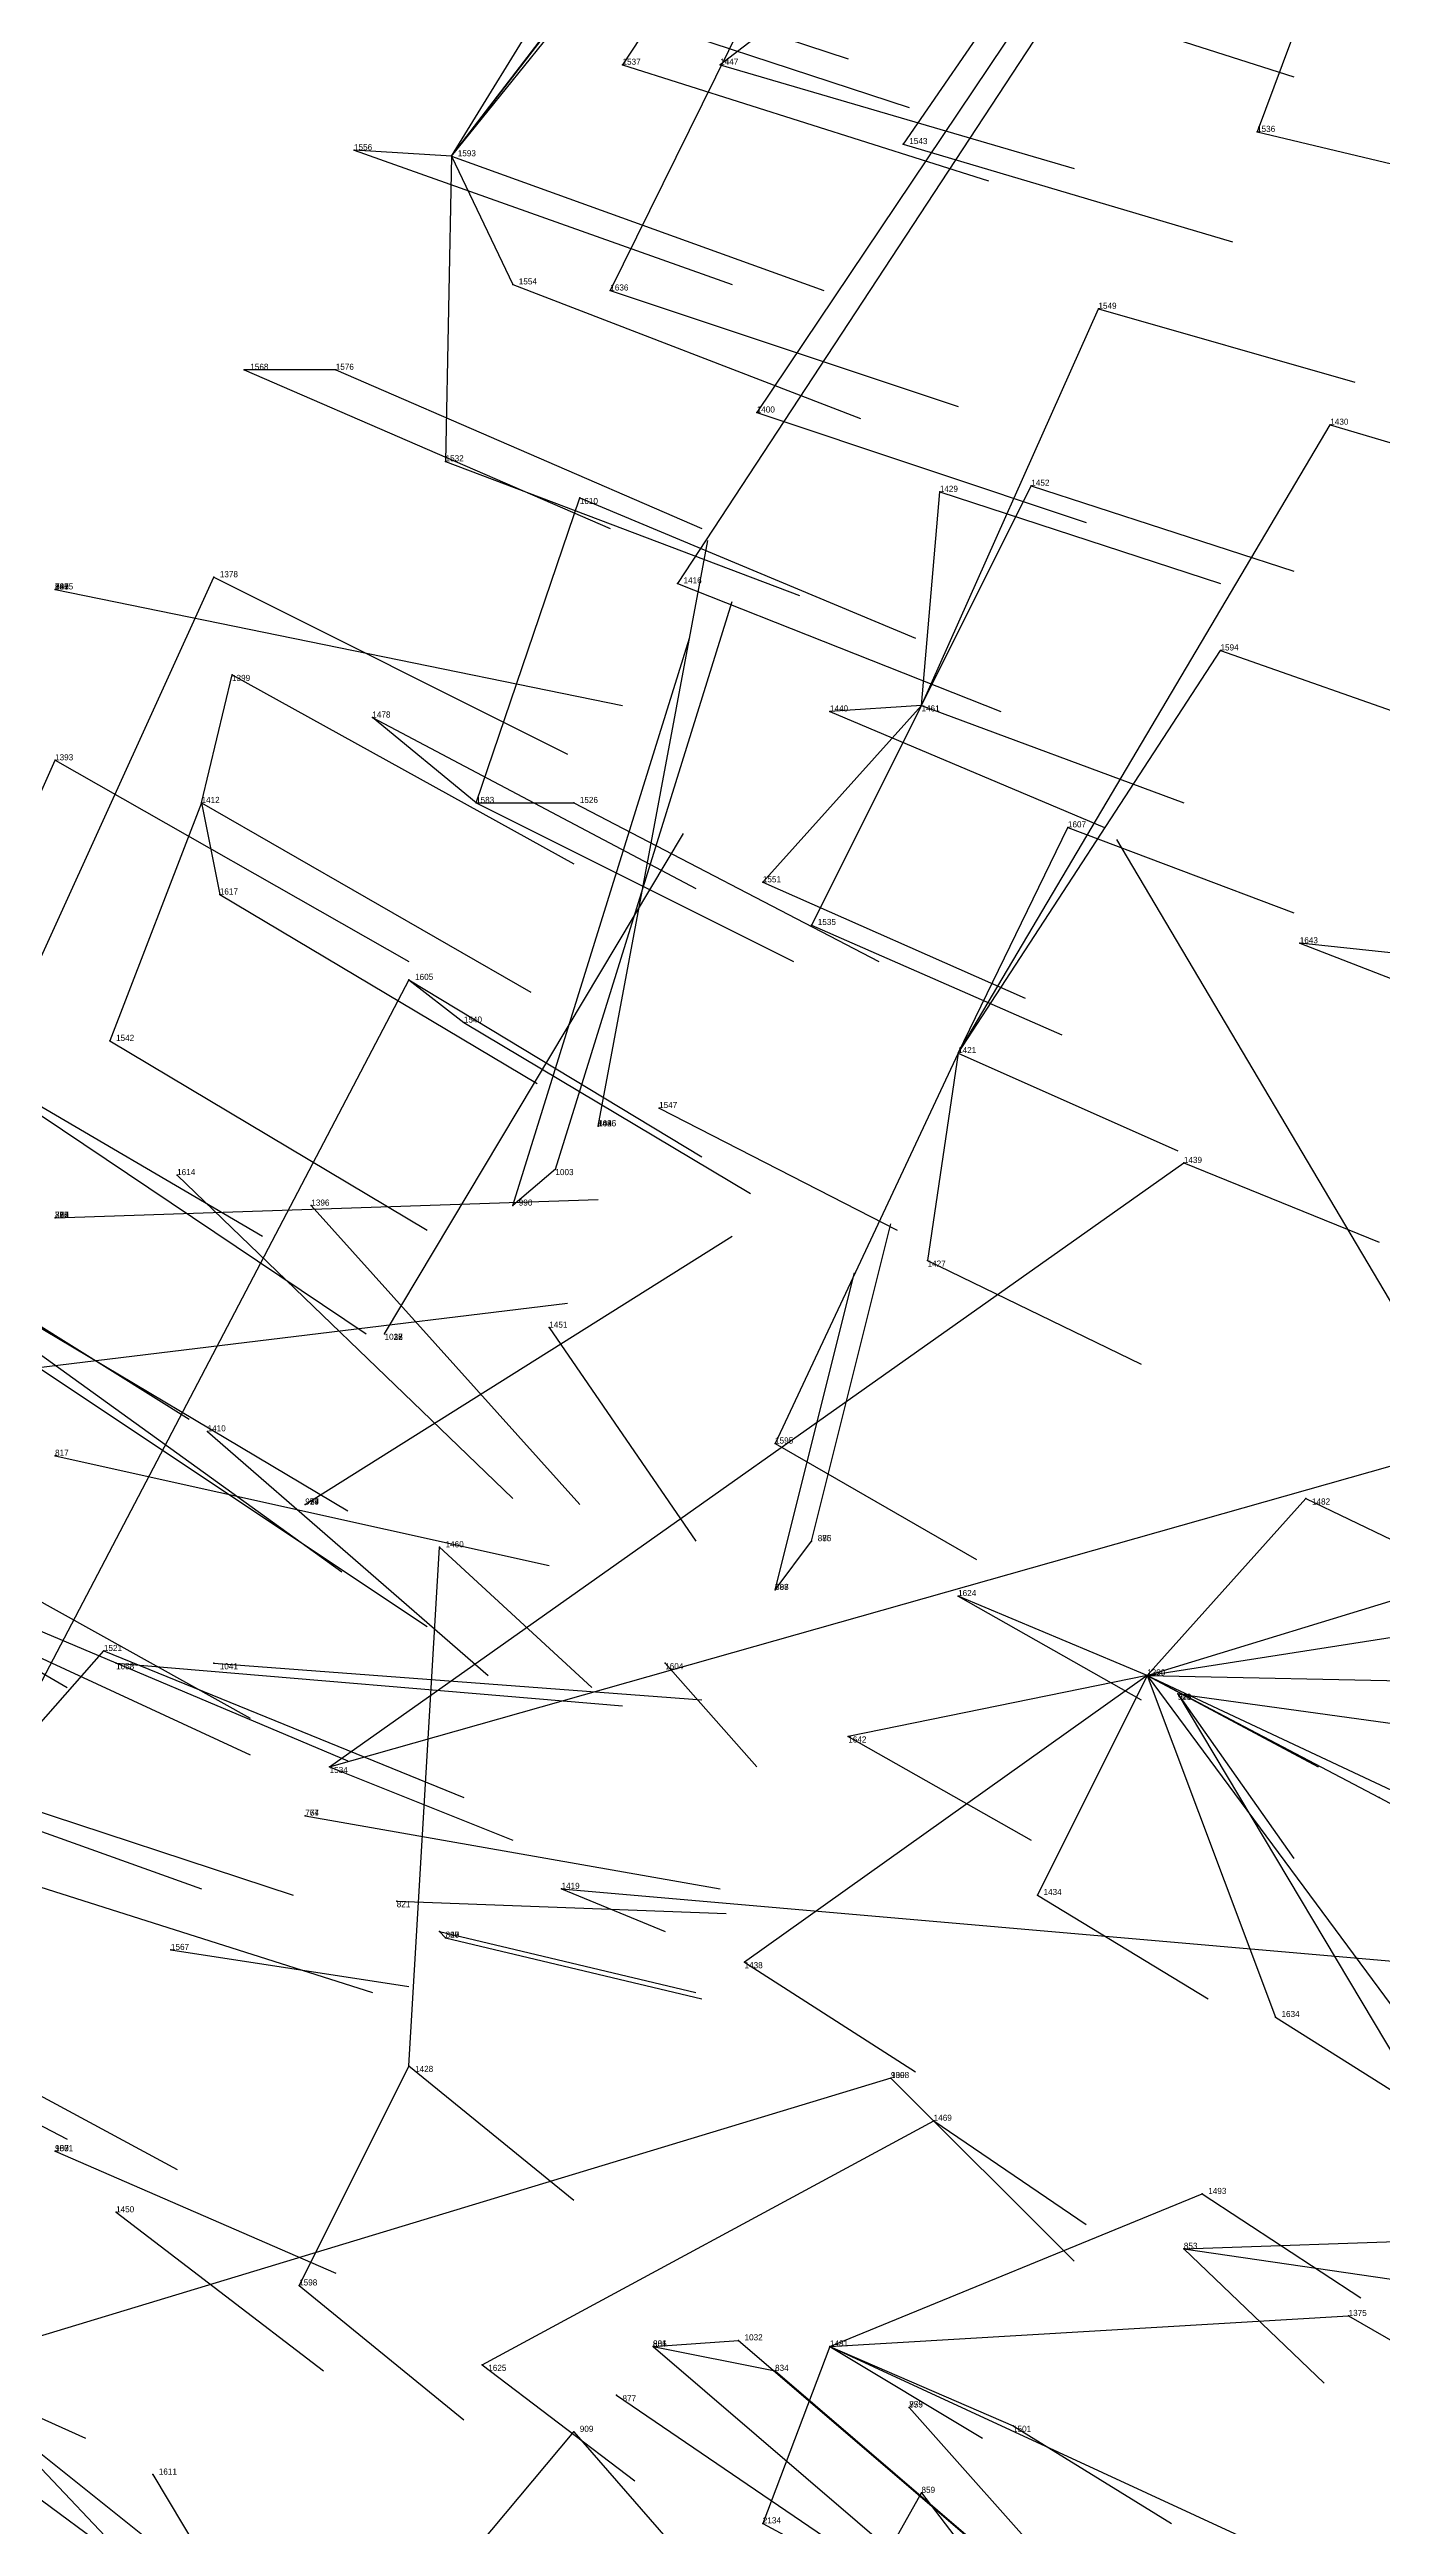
# Model space of a CAD drawing. Extents: x -747426.44 to -747424.45, y -964659.9 to -964657.28.
# Drawn here: x -747425.6779 to -747425.4594, y -964658.1425 to -964657.7365 of the extents above; entities that cross this region are included whole.
import ezdxf

# ---------------------------------------------------------------- set-up
doc = ezdxf.new("R2010")
doc.units = 0
for name, color, linetype in [('Facilities', 3, 'CONTINUOUS'), ('Facilities_lines', 3, 'CONTINUOUS'), ('Normals', 1, 'CONTINUOUS'), ('Source_points', 5, 'CONTINUOUS'), ('Text', 3, 'CONTINUOUS')]:
    doc.layers.add(name, color=color, linetype=linetype)

msp = doc.modelspace()

# ---------------------------------------------------------------- linework, layer by layer
at = {"layer": 'Facilities', "color": 3}
for p in [(-747425.612, -964657.754, 137.513), (-747425.631, -964657.789, 137.523), (-747425.677, -964657.825, 137.295), (-747425.535, -964657.844, 137.438), (-747425.653, -964657.86, 137.527), (-747425.608, -964657.86, 137.491), (-747425.619, -964657.889, 137.483), (-747425.529, -964657.901, 137.423), (-747425.578, -964657.91, 137.439), (-747425.588, -964657.913, 137.074), (-747425.595, -964657.92, 137.084), (-747425.657, -964657.921, 137.472), (-747425.677, -964657.928, 137.234), (-747425.635, -964657.926, 137.464), (-747425.623, -964657.947, 137.113), (-747425.596, -964657.946, 137.44), (-747425.652, -964657.963, 137.456), (-747425.677, -964657.967, 137.267), (-747425.636, -964657.975, 137.212), (-747425.559, -964657.989, 137.141), (-747425.667, -964658.001, 137.27), (-747425.651, -964658.001, 137.252), (-747425.577, -964658.001, 137.436), (-747425.498, -964658.003, 137.414), (-747425.493, -964658.006, 137.198), (-747425.632, -964658.018, 137.442), (-747425.636, -964658.026, 137.265), (-747425.594, -964658.038, 137.427), (-747425.621, -964658.04, 137.257), (-747425.613, -964658.046, 137.259), (-747425.658, -964658.048, 137.451), (-747425.619, -964658.067, 137.427), (-747425.54, -964658.069, 137.159), (-747425.677, -964658.081, 137.226), (-747425.667, -964658.091, 137.444), (-747425.492, -964658.097, 137.195), (-747425.579, -964658.113, 137.168), (-747425.55, -964658.113, 137.397), (-747425.607, -964658.116, 137.412), (-747425.585, -964658.121, 137.168), (-747425.537, -964658.123, 137.183), (-747425.661, -964658.134, 137.418)]:
    msp.add_point(p, dxfattribs=at)
at = {"layer": 'Facilities_lines', "color": 3}
for p, q in [((-747425.315, -964657.428, 137.378), (-747425.575, -964657.824, 137.472)), ((-747425.315, -964657.428, 137.378), (-747425.562, -964657.796, 137.461)), ((-747425.315, -964657.428, 137.378), (-747425.538, -964657.752, 137.46)), ((-747425.612, -964657.754, 137.513), (-747425.373, -964657.444, 137.413)), ((-747425.612, -964657.754, 137.513), (-747425.391, -964657.48, 137.415)), ((-747425.33, -964657.556, 137.357), (-747425.568, -964657.739, 137.476)), ((-747425.612, -964657.754, 137.513), (-747425.469, -964657.567, 137.443)), ((-747425.519, -964657.64, 137.454), (-747425.586, -964657.776, 137.477)), ((-747425.519, -964657.64, 137.454), (-747425.584, -964657.739, 137.494)), ((-747425.612, -964657.754, 137.513), (-747425.555, -964657.661, 137.482)), ((-747425.451, -964657.672, 137.423), (-747425.48, -964657.75, 137.436)), ((-747425.612, -964657.754, 137.513), (-747425.628, -964657.753, 137.54)), ((-747425.612, -964657.754, 137.513), (-747425.613, -964657.804, 137.497)), ((-747425.612, -964657.754, 137.513), (-747425.602, -964657.775, 137.495)), ((-747425.535, -964657.844, 137.438), (-747425.506, -964657.779, 137.436)), ((-747425.631, -964657.789, 137.523), (-747425.646, -964657.789, 137.542)), ((-747425.529, -964657.901, 137.423), (-747425.468, -964657.798, 137.421)), ((-747425.608, -964657.86, 137.491), (-747425.591, -964657.81, 137.489)), ((-747425.535, -964657.844, 137.438), (-747425.517, -964657.808, 137.437)), ((-747425.535, -964657.844, 137.438), (-747425.532, -964657.809, 137.445)), ((-747425.752, -964658.045, 137.492), (-747425.651, -964657.823, 137.553)), ((-747425.677, -964657.825, 137.295), (-747425.677, -964657.825, 137.295)), ((-747425.677, -964657.825, 137.295), (-747425.677, -964657.825, 137.295)), ((-747425.677, -964657.825, 137.295), (-747425.677, -964657.825, 137.295)), ((-747425.677, -964657.825, 137.295), (-747425.677, -964657.825, 137.295)), ((-747425.677, -964657.825, 137.295), (-747425.677, -964657.825, 137.295)), ((-747425.529, -964657.901, 137.423), (-747425.486, -964657.835, 137.422)), ((-747425.653, -964657.86, 137.527), (-747425.648, -964657.839, 137.525)), ((-747425.608, -964657.86, 137.491), (-747425.625, -964657.846, 137.508)), ((-747425.535, -964657.844, 137.438), (-747425.561, -964657.873, 137.447)), ((-747425.535, -964657.844, 137.438), (-747425.553, -964657.88, 137.439)), ((-747425.535, -964657.844, 137.438), (-747425.55, -964657.845, 137.446)), ((-747425.743, -964658.001, 137.509), (-747425.677, -964657.853, 137.553)), ((-747425.653, -964657.86, 137.527), (-747425.668, -964657.899, 137.498)), ((-747425.653, -964657.86, 137.527), (-747425.65, -964657.875, 137.508)), ((-747425.608, -964657.86, 137.491), (-747425.592, -964657.86, 137.473)), ((-747425.529, -964657.901, 137.423), (-747425.511, -964657.864, 137.422)), ((-747425.387, -964657.892, 137.386), (-747425.473, -964657.883, 137.407)), ((-747425.619, -964657.889, 137.483), (-747425.707, -964658.057, 137.467)), ((-747425.619, -964657.889, 137.483), (-747425.61, -964657.896, 137.474)), ((-747425.529, -964657.901, 137.423), (-747425.559, -964657.965, 137.435)), ((-747425.529, -964657.901, 137.423), (-747425.534, -964657.935, 137.435)), ((-747425.588, -964657.913, 137.074), (-747425.588, -964657.913, 137.074)), ((-747425.588, -964657.913, 137.074), (-747425.588, -964657.913, 137.074)), ((-747425.588, -964657.913, 137.074), (-747425.588, -964657.913, 137.074)), ((-747425.632, -964658.018, 137.442), (-747425.492, -964657.919, 137.418)), ((-747425.595, -964657.92, 137.084), (-747425.602, -964657.926, 137.093)), ((-747425.677, -964657.928, 137.234), (-747425.677, -964657.928, 137.234)), ((-747425.677, -964657.928, 137.234), (-747425.677, -964657.928, 137.234)), ((-747425.677, -964657.928, 137.234), (-747425.677, -964657.928, 137.234)), ((-747425.677, -964657.928, 137.234), (-747425.677, -964657.928, 137.234)), ((-747425.623, -964657.947, 137.113), (-747425.623, -964657.947, 137.113)), ((-747425.623, -964657.947, 137.113), (-747425.623, -964657.947, 137.113)), ((-747425.623, -964657.947, 137.113), (-747425.623, -964657.947, 137.113)), ((-747425.632, -964658.018, 137.442), (-747425.417, -964657.957, 137.388)), ((-747425.498, -964658.003, 137.414), (-747425.387, -964657.969, 137.382)), ((-747425.636, -964657.975, 137.212), (-747425.636, -964657.975, 137.212)), ((-747425.636, -964657.975, 137.212), (-747425.636, -964657.975, 137.212)), ((-747425.498, -964658.003, 137.414), (-747425.472, -964657.974, 137.404)), ((-747425.559, -964657.989, 137.141), (-747425.553, -964657.981, 137.141)), ((-747425.559, -964657.989, 137.141), (-747425.553, -964657.981, 137.141)), ((-747425.619, -964658.067, 137.427), (-747425.614, -964657.982, 137.441)), ((-747425.559, -964657.989, 137.141), (-747425.559, -964657.989, 137.141)), ((-747425.559, -964657.989, 137.141), (-747425.559, -964657.989, 137.141)), ((-747425.498, -964658.003, 137.414), (-747425.529, -964657.99, 137.43)), ((-747425.498, -964658.003, 137.414), (-747425.434, -964657.993, 137.389)), ((-747425.773, -964658.117, 137.485), (-747425.669, -964657.999, 137.457)), ((-747425.498, -964658.003, 137.414), (-747425.564, -964658.05, 137.421)), ((-747425.498, -964658.003, 137.414), (-747425.547, -964658.013, 137.42)), ((-747425.498, -964658.003, 137.414), (-747425.516, -964658.039, 137.415)), ((-747425.498, -964658.003, 137.414), (-747425.405, -964658.005, 137.383)), ((-747425.498, -964658.003, 137.414), (-747425.46, -964658.023, 137.389)), ((-747425.498, -964658.003, 137.414), (-747425.43, -964658.035, 137.383)), ((-747425.498, -964658.003, 137.414), (-747425.447, -964658.072, 137.374)), ((-747425.498, -964658.003, 137.414), (-747425.477, -964658.059, 137.39)), ((-747425.493, -964658.006, 137.198), (-747425.493, -964658.006, 137.198)), ((-747425.493, -964658.006, 137.198), (-747425.493, -964658.006, 137.198)), ((-747425.493, -964658.006, 137.198), (-747425.493, -964658.006, 137.198)), ((-747425.493, -964658.006, 137.198), (-747425.431, -964658.11, 137.152)), ((-747425.493, -964658.006, 137.198), (-747425.457, -964658.011, 137.192)), ((-747425.636, -964658.026, 137.265), (-747425.636, -964658.026, 137.265)), ((-747425.594, -964658.038, 137.427), (-747425.306, -964658.063, 137.348)), ((-747425.613, -964658.046, 137.259), (-747425.614, -964658.045, 137.268)), ((-747425.613, -964658.046, 137.259), (-747425.613, -964658.046, 137.259)), ((-747425.54, -964658.069, 137.159), (-747425.718, -964658.123, 137.264)), ((-747425.619, -964658.067, 137.427), (-747425.637, -964658.103, 137.428)), ((-747425.54, -964658.069, 137.159), (-747425.54, -964658.069, 137.159)), ((-747425.607, -964658.116, 137.412), (-747425.533, -964658.076, 137.406)), ((-747425.677, -964658.081, 137.226), (-747425.677, -964658.081, 137.226)), ((-747425.677, -964658.081, 137.226), (-747425.677, -964658.081, 137.226)), ((-747425.55, -964658.113, 137.397), (-747425.489, -964658.088, 137.391)), ((-747425.492, -964658.097, 137.195), (-747425.404, -964658.094, 137.144)), ((-747425.492, -964658.097, 137.195), (-747425.382, -964658.113, 137.147)), ((-747425.55, -964658.113, 137.397), (-747425.465, -964658.108, 137.375)), ((-747425.579, -964658.113, 137.168), (-747425.565, -964658.112, 137.17)), ((-747425.579, -964658.113, 137.168), (-747425.579, -964658.113, 137.168)), ((-747425.579, -964658.113, 137.168), (-747425.559, -964658.117, 137.18)), ((-747425.55, -964658.113, 137.397), (-747425.561, -964658.142, 137.398)), ((-747425.55, -964658.113, 137.397), (-747425.52, -964658.126, 137.382)), ((-747425.55, -964658.113, 137.397), (-747425.483, -964658.144, 137.376)), ((-747425.537, -964658.123, 137.183), (-747425.537, -964658.123, 137.183)), ((-747425.705, -964658.262, 137.168), (-747425.592, -964658.127, 137.178)), ((-747425.579, -964658.215, 137.117), (-747425.535, -964658.137, 137.174))]:
    msp.add_line(p, q, dxfattribs=at)
at = {"layer": 'Normals', "color": 1}
for p, q in [((-747425.611, -964657.717, 137.539), (-747425.547, -964657.738, 137.613)), ((-747425.601, -964657.725, 137.512), (-747425.537, -964657.746, 137.586)), ((-747425.527, -964657.724, 137.459), (-747425.474, -964657.741, 137.542)), ((-747425.584, -964657.739, 137.494), (-747425.524, -964657.758, 137.571)), ((-747425.568, -964657.739, 137.476), (-747425.51, -964657.756, 137.556)), ((-747425.628, -964657.753, 137.54), (-747425.566, -964657.775, 137.616)), ((-747425.538, -964657.752, 137.46), (-747425.484, -964657.768, 137.542)), ((-747425.48, -964657.75, 137.436), (-747425.438, -964657.76, 137.526)), ((-747425.612, -964657.754, 137.513), (-747425.551, -964657.776, 137.589)), ((-747425.602, -964657.775, 137.495), (-747425.545, -964657.797, 137.574)), ((-747425.586, -964657.776, 137.477), (-747425.529, -964657.795, 137.557)), ((-747425.506, -964657.779, 137.436), (-747425.464, -964657.791, 137.526)), ((-747425.646, -964657.789, 137.542), (-747425.586, -964657.815, 137.618)), ((-747425.631, -964657.789, 137.523), (-747425.571, -964657.815, 137.599)), ((-747425.562, -964657.796, 137.461), (-747425.508, -964657.814, 137.543)), ((-747425.468, -964657.798, 137.421), (-747425.431, -964657.809, 137.513)), ((-747425.613, -964657.804, 137.497), (-747425.555, -964657.826, 137.576)), ((-747425.591, -964657.81, 137.489), (-747425.536, -964657.833, 137.569)), ((-747425.532, -964657.809, 137.445), (-747425.486, -964657.824, 137.532)), ((-747425.517, -964657.808, 137.437), (-747425.474, -964657.822, 137.526)), ((-747425.588, -964657.913, 137.074), (-747425.57, -964657.817, 137.097)), ((-747425.588, -964657.913, 137.074), (-747425.57, -964657.817, 137.097)), ((-747425.588, -964657.913, 137.074), (-747425.57, -964657.817, 137.097)), ((-747425.588, -964657.913, 137.074), (-747425.57, -964657.817, 137.097)), ((-747425.677, -964657.825, 137.295), (-747425.584, -964657.844, 137.262)), ((-747425.677, -964657.825, 137.295), (-747425.584, -964657.844, 137.262)), ((-747425.677, -964657.825, 137.295), (-747425.584, -964657.844, 137.262)), ((-747425.677, -964657.825, 137.295), (-747425.584, -964657.844, 137.262)), ((-747425.677, -964657.825, 137.295), (-747425.584, -964657.844, 137.262)), ((-747425.677, -964657.825, 137.295), (-747425.584, -964657.844, 137.262)), ((-747425.651, -964657.823, 137.553), (-747425.593, -964657.852, 137.629)), ((-747425.575, -964657.824, 137.472), (-747425.522, -964657.845, 137.554)), ((-747425.595, -964657.92, 137.084), (-747425.566, -964657.827, 137.109)), ((-747425.602, -964657.926, 137.093), (-747425.573, -964657.833, 137.118)), ((-747425.486, -964657.835, 137.422), (-747425.449, -964657.848, 137.514)), ((-747425.648, -964657.839, 137.525), (-747425.592, -964657.87, 137.602)), ((-747425.625, -964657.846, 137.508), (-747425.572, -964657.874, 137.588)), ((-747425.55, -964657.845, 137.446), (-747425.505, -964657.864, 137.533)), ((-747425.535, -964657.844, 137.438), (-747425.492, -964657.86, 137.527)), ((-747425.677, -964657.853, 137.553), (-747425.619, -964657.886, 137.628)), ((-747425.653, -964657.86, 137.527), (-747425.599, -964657.891, 137.605)), ((-747425.608, -964657.86, 137.491), (-747425.556, -964657.886, 137.572)), ((-747425.592, -964657.86, 137.473), (-747425.542, -964657.886, 137.555)), ((-747425.623, -964657.947, 137.113), (-747425.574, -964657.865, 137.144)), ((-747425.623, -964657.947, 137.113), (-747425.574, -964657.865, 137.144)), ((-747425.623, -964657.947, 137.113), (-747425.574, -964657.865, 137.144)), ((-747425.623, -964657.947, 137.113), (-747425.574, -964657.865, 137.144)), ((-747425.511, -964657.864, 137.422), (-747425.474, -964657.878, 137.514)), ((-747425.452, -964657.952, 137.227), (-747425.503, -964657.866, 137.217)), ((-747425.452, -964657.952, 137.227), (-747425.503, -964657.866, 137.217)), ((-747425.65, -964657.875, 137.508), (-747425.598, -964657.906, 137.587)), ((-747425.561, -964657.873, 137.447), (-747425.518, -964657.892, 137.535)), ((-747425.553, -964657.88, 137.439), (-747425.512, -964657.898, 137.528)), ((-747425.473, -964657.883, 137.407), (-747425.442, -964657.895, 137.501)), ((-747425.619, -964657.889, 137.483), (-747425.571, -964657.918, 137.566)), ((-747425.701, -964657.897, 137.554), (-747425.643, -964657.931, 137.628)), ((-747425.668, -964657.899, 137.498), (-747425.616, -964657.93, 137.578)), ((-747425.61, -964657.896, 137.474), (-747425.563, -964657.924, 137.558)), ((-747425.696, -964657.9, 137.506), (-747425.626, -964657.947, 137.56)), ((-747425.529, -964657.901, 137.423), (-747425.493, -964657.917, 137.515)), ((-747425.578, -964657.91, 137.439), (-747425.539, -964657.93, 137.529)), ((-747425.492, -964657.919, 137.418), (-747425.46, -964657.932, 137.512)), ((-747425.657, -964657.921, 137.472), (-747425.602, -964657.974, 137.537)), ((-747425.711, -964657.926, 137.546), (-747425.655, -964657.961, 137.621)), ((-747425.677, -964657.928, 137.234), (-747425.588, -964657.925, 137.279)), ((-747425.677, -964657.928, 137.234), (-747425.588, -964657.925, 137.279)), ((-747425.677, -964657.928, 137.234), (-747425.588, -964657.925, 137.279)), ((-747425.677, -964657.928, 137.234), (-747425.588, -964657.925, 137.279)), ((-747425.677, -964657.928, 137.234), (-747425.588, -964657.925, 137.279)), ((-747425.635, -964657.926, 137.464), (-747425.591, -964657.975, 137.539)), ((-747425.708, -964657.929, 137.507), (-747425.629, -964657.976, 137.546)), ((-747425.636, -964657.975, 137.212), (-747425.566, -964657.931, 137.269)), ((-747425.636, -964657.975, 137.212), (-747425.566, -964657.931, 137.269)), ((-747425.636, -964657.975, 137.212), (-747425.566, -964657.931, 137.269)), ((-747425.553, -964657.981, 137.141), (-747425.54, -964657.929, 137.225)), ((-747425.553, -964657.981, 137.141), (-747425.54, -964657.929, 137.225)), ((-747425.534, -964657.935, 137.435), (-747425.499, -964657.952, 137.527)), ((-747425.698, -964657.937, 137.489), (-747425.63, -964657.986, 137.544)), ((-747425.559, -964657.989, 137.141), (-747425.546, -964657.937, 137.225)), ((-747425.559, -964657.989, 137.141), (-747425.546, -964657.937, 137.225)), ((-747425.559, -964657.989, 137.141), (-747425.546, -964657.937, 137.225)), ((-747425.692, -964657.954, 137.353), (-747425.593, -964657.942, 137.351)), ((-747425.692, -964657.954, 137.353), (-747425.593, -964657.942, 137.351)), ((-747425.692, -964657.954, 137.353), (-747425.593, -964657.942, 137.351)), ((-747425.692, -964657.954, 137.353), (-747425.593, -964657.942, 137.351)), ((-747425.692, -964657.954, 137.353), (-747425.593, -964657.942, 137.351)), ((-747425.596, -964657.946, 137.44), (-747425.572, -964657.981, 137.531)), ((-747425.682, -964657.951, 137.471), (-747425.616, -964657.995, 137.532)), ((-747425.652, -964657.963, 137.456), (-747425.606, -964658.003, 137.535)), ((-747425.726, -964657.965, 137.508), (-747425.645, -964658.01, 137.546)), ((-747425.677, -964657.967, 137.267), (-747425.596, -964657.985, 137.323)), ((-747425.559, -964657.965, 137.435), (-747425.526, -964657.984, 137.527)), ((-747425.735, -964657.97, 137.547), (-747425.675, -964658.005, 137.619)), ((-747425.472, -964657.974, 137.404), (-747425.443, -964657.988, 137.499)), ((-747425.723, -964657.98, 137.49), (-747425.645, -964658.016, 137.541)), ((-747425.614, -964657.982, 137.441), (-747425.589, -964658.005, 137.535)), ((-747425.7, -964657.987, 137.472), (-747425.629, -964658.017, 137.536)), ((-747425.529, -964657.99, 137.43), (-747425.499, -964658.007, 137.524)), ((-747425.669, -964657.999, 137.457), (-747425.61, -964658.023, 137.534)), ((-747425.667, -964658.001, 137.27), (-747425.584, -964658.008, 137.325)), ((-747425.651, -964658.001, 137.252), (-747425.571, -964658.007, 137.311)), ((-747425.577, -964658.001, 137.436), (-747425.562, -964658.018, 137.533)), ((-747425.498, -964658.003, 137.414), (-747425.47, -964658.018, 137.509)), ((-747425.734, -964658.009, 137.491), (-747425.653, -964658.038, 137.541)), ((-747425.493, -964658.006, 137.198), (-747425.474, -964658.033, 137.292)), ((-747425.493, -964658.006, 137.198), (-747425.474, -964658.033, 137.292)), ((-747425.493, -964658.006, 137.198), (-747425.474, -964658.033, 137.292)), ((-747425.493, -964658.006, 137.198), (-747425.474, -964658.033, 137.292)), ((-747425.547, -964658.013, 137.42), (-747425.517, -964658.03, 137.514)), ((-747425.711, -964658.015, 137.474), (-747425.638, -964658.039, 137.538)), ((-747425.632, -964658.018, 137.442), (-747425.602, -964658.03, 137.537)), ((-747425.46, -964658.023, 137.389), (-747425.432, -964658.038, 137.484)), ((-747425.636, -964658.026, 137.265), (-747425.568, -964658.038, 137.338)), ((-747425.636, -964658.026, 137.265), (-747425.568, -964658.038, 137.338)), ((-747425.688, -964658.035, 137.467), (-747425.625, -964658.055, 137.542)), ((-747425.594, -964658.038, 137.427), (-747425.577, -964658.045, 137.525)), ((-747425.621, -964658.04, 137.257), (-747425.567, -964658.042, 137.341)), ((-747425.516, -964658.039, 137.415), (-747425.488, -964658.056, 137.51)), ((-747425.614, -964658.045, 137.268), (-747425.572, -964658.055, 137.358)), ((-747425.613, -964658.046, 137.259), (-747425.571, -964658.056, 137.349)), ((-747425.613, -964658.046, 137.259), (-747425.571, -964658.056, 137.349)), ((-747425.658, -964658.048, 137.451), (-747425.619, -964658.054, 137.543)), ((-747425.564, -964658.05, 137.421), (-747425.536, -964658.068, 137.515)), ((-747425.729, -964658.051, 137.475), (-747425.675, -964658.079, 137.554)), ((-747425.707, -964658.057, 137.467), (-747425.657, -964658.084, 137.549)), ((-747425.477, -964658.059, 137.39), (-747425.45, -964658.076, 137.485)), ((-747425.619, -964658.067, 137.427), (-747425.592, -964658.089, 137.521)), ((-747425.54, -964658.069, 137.159), (-747425.51, -964658.099, 137.249)), ((-747425.54, -964658.069, 137.159), (-747425.51, -964658.099, 137.249)), ((-747425.533, -964658.076, 137.406), (-747425.508, -964658.093, 137.501)), ((-747425.677, -964658.081, 137.226), (-747425.631, -964658.101, 137.313)), ((-747425.677, -964658.081, 137.226), (-747425.631, -964658.101, 137.313)), ((-747425.677, -964658.081, 137.226), (-747425.631, -964658.101, 137.313)), ((-747425.489, -964658.088, 137.391), (-747425.463, -964658.105, 137.486)), ((-747425.667, -964658.091, 137.444), (-747425.633, -964658.117, 137.534)), ((-747425.492, -964658.097, 137.195), (-747425.469, -964658.119, 137.29)), ((-747425.731, -964658.1, 137.311), (-747425.651, -964658.159, 137.297)), ((-747425.73, -964658.102, 137.458), (-747425.672, -964658.128, 137.535)), ((-747425.637, -964658.103, 137.428), (-747425.61, -964658.125, 137.522)), ((-747425.465, -964658.108, 137.375), (-747425.439, -964658.123, 137.47)), ((-747425.7, -964658.114, 137.443), (-747425.645, -964658.158, 137.514)), ((-747425.579, -964658.113, 137.168), (-747425.537, -964658.149, 137.251)), ((-747425.579, -964658.113, 137.168), (-747425.537, -964658.149, 137.251)), ((-747425.565, -964658.112, 137.17), (-747425.523, -964658.148, 137.253)), ((-747425.55, -964658.113, 137.397), (-747425.525, -964658.128, 137.493)), ((-747425.607, -964658.116, 137.412), (-747425.582, -964658.135, 137.507)), ((-747425.559, -964658.117, 137.18), (-747425.517, -964658.153, 137.263)), ((-747425.585, -964658.121, 137.168), (-747425.535, -964658.155, 137.248)), ((-747425.537, -964658.123, 137.183), (-747425.505, -964658.159, 137.271)), ((-747425.537, -964658.123, 137.183), (-747425.505, -964658.159, 137.271)), ((-747425.592, -964658.127, 137.178), (-747425.551, -964658.174, 137.256)), ((-747425.52, -964658.126, 137.382), (-747425.494, -964658.142, 137.477)), ((-747425.684, -964658.128, 137.435), (-747425.648, -964658.166, 137.52)), ((-747425.661, -964658.134, 137.418), (-747425.643, -964658.164, 137.512)), ((-747425.535, -964658.137, 137.174), (-747425.502, -964658.18, 137.258)), ((-747425.561, -964658.142, 137.398), (-747425.535, -964658.156, 137.493))]:
    msp.add_line(p, q, dxfattribs=at)
at = {"layer": 'Source_points', "color": 5}
for p in [(-747425.584, -964657.739, 137.494), (-747425.568, -964657.739, 137.476), (-747425.628, -964657.753, 137.54), (-747425.538, -964657.752, 137.46), (-747425.48, -964657.75, 137.436), (-747425.602, -964657.775, 137.495), (-747425.586, -964657.776, 137.477), (-747425.506, -964657.779, 137.436), (-747425.646, -964657.789, 137.542), (-747425.562, -964657.796, 137.461), (-747425.468, -964657.798, 137.421), (-747425.613, -964657.804, 137.497), (-747425.591, -964657.81, 137.489), (-747425.532, -964657.809, 137.445), (-747425.517, -964657.808, 137.437), (-747425.677, -964657.825, 137.295), (-747425.677, -964657.825, 137.295), (-747425.677, -964657.825, 137.295), (-747425.677, -964657.825, 137.295), (-747425.677, -964657.825, 137.295), (-747425.651, -964657.823, 137.553), (-747425.575, -964657.824, 137.472), (-747425.486, -964657.835, 137.422), (-747425.648, -964657.839, 137.525), (-747425.625, -964657.846, 137.508), (-747425.55, -964657.845, 137.446), (-747425.677, -964657.853, 137.553), (-747425.592, -964657.86, 137.473), (-747425.511, -964657.864, 137.422), (-747425.65, -964657.875, 137.508), (-747425.561, -964657.873, 137.447), (-747425.553, -964657.88, 137.439), (-747425.473, -964657.883, 137.407), (-747425.668, -964657.899, 137.498), (-747425.61, -964657.896, 137.474), (-747425.588, -964657.913, 137.074), (-747425.588, -964657.913, 137.074), (-747425.588, -964657.913, 137.074), (-747425.492, -964657.919, 137.418), (-747425.677, -964657.928, 137.234), (-747425.677, -964657.928, 137.234), (-747425.677, -964657.928, 137.234), (-747425.677, -964657.928, 137.234), (-747425.602, -964657.926, 137.093), (-747425.534, -964657.935, 137.435), (-747425.623, -964657.947, 137.113), (-747425.623, -964657.947, 137.113), (-747425.623, -964657.947, 137.113), (-747425.559, -964657.965, 137.435), (-747425.636, -964657.975, 137.212), (-747425.636, -964657.975, 137.212), (-747425.472, -964657.974, 137.404), (-747425.553, -964657.981, 137.141), (-747425.553, -964657.981, 137.141), (-747425.614, -964657.982, 137.441), (-747425.559, -964657.989, 137.141), (-747425.559, -964657.989, 137.141), (-747425.529, -964657.99, 137.43), (-747425.669, -964657.999, 137.457), (-747425.493, -964658.006, 137.198), (-747425.493, -964658.006, 137.198), (-747425.493, -964658.006, 137.198), (-747425.547, -964658.013, 137.42), (-747425.46, -964658.023, 137.389), (-747425.636, -964658.026, 137.265), (-747425.516, -964658.039, 137.415), (-747425.614, -964658.045, 137.268), (-747425.613, -964658.046, 137.259), (-747425.564, -964658.05, 137.421), (-747425.477, -964658.059, 137.39), (-747425.54, -964658.069, 137.159), (-747425.533, -964658.076, 137.406), (-747425.677, -964658.081, 137.226), (-747425.677, -964658.081, 137.226), (-747425.489, -964658.088, 137.391), (-747425.637, -964658.103, 137.428), (-747425.465, -964658.108, 137.375), (-747425.579, -964658.113, 137.168), (-747425.565, -964658.112, 137.17), (-747425.559, -964658.117, 137.18), (-747425.537, -964658.123, 137.183), (-747425.592, -964658.127, 137.178), (-747425.52, -964658.126, 137.382), (-747425.535, -964658.137, 137.174), (-747425.561, -964658.142, 137.398)]:
    msp.add_point(p, dxfattribs=at)

# ---------------------------------------------------------------- texts
at = {"layer": 'Text', "color": 3}
for s, p in [('1537', (-747425.584, -964657.739, 137.494)), ('1447', (-747425.568, -964657.739, 137.476)), ('1536', (-747425.48, -964657.75, 137.436)), ('1556', (-747425.628, -964657.753, 137.54)), ('1593', (-747425.611, -964657.754, 137.513)), ('1543', (-747425.537, -964657.752, 137.46)), ('1554', (-747425.601, -964657.775, 137.495)), ('1636', (-747425.586, -964657.776, 137.477)), ('1549', (-747425.506, -964657.779, 137.436)), ('1568', (-747425.645, -964657.789, 137.542)), ('1576', (-747425.631, -964657.789, 137.523)), ('1400', (-747425.562, -964657.796, 137.461)), ('1430', (-747425.468, -964657.798, 137.421)), ('1532', (-747425.613, -964657.804, 137.497)), ('1610', (-747425.591, -964657.811, 137.489)), ('1429', (-747425.532, -964657.809, 137.445)), ('1452', (-747425.517, -964657.808, 137.437)), ('1378', (-747425.65, -964657.823, 137.553)), ('841', (-747425.677, -964657.825, 137.295)), ('847', (-747425.677, -964657.825, 137.295)), ('923', (-747425.677, -964657.825, 137.295)), ('930', (-747425.677, -964657.825, 137.295)), ('768', (-747425.677, -964657.825, 137.295)), ('1055', (-747425.677, -964657.825, 137.295)), ('1416', (-747425.574, -964657.824, 137.472)), ('1594', (-747425.486, -964657.835, 137.422)), ('1399', (-747425.648, -964657.84, 137.525)), ('1478', (-747425.625, -964657.846, 137.508)), ('1440', (-747425.55, -964657.845, 137.446)), ('1461', (-747425.535, -964657.845, 137.438)), ('1393', (-747425.677, -964657.853, 137.553)), ('1412', (-747425.653, -964657.86, 137.527)), ('1583', (-747425.608, -964657.86, 137.491)), ('1526', (-747425.591, -964657.86, 137.473)), ('1607', (-747425.511, -964657.864, 137.422)), ('1617', (-747425.65, -964657.875, 137.508)), ('1551', (-747425.561, -964657.873, 137.447)), ('1535', (-747425.552, -964657.88, 137.439)), ('1643', (-747425.473, -964657.883, 137.407)), ('1605', (-747425.618, -964657.889, 137.483)), ('1540', (-747425.61, -964657.896, 137.474)), ('1542', (-747425.667, -964657.899, 137.498)), ('1421', (-747425.529, -964657.901, 137.423)), ('843', (-747425.588, -964657.913, 137.074)), ('862', (-747425.588, -964657.913, 137.074)), ('1056', (-747425.588, -964657.913, 137.074)), ('1045', (-747425.588, -964657.913, 137.074)), ('1547', (-747425.578, -964657.91, 137.439)), ('1614', (-747425.657, -964657.921, 137.472)), ('1003', (-747425.595, -964657.921, 137.084)), ('1439', (-747425.492, -964657.919, 137.418)), ('813', (-747425.677, -964657.928, 137.234)), ('802', (-747425.677, -964657.928, 137.234)), ('784', (-747425.677, -964657.928, 137.234)), ('790', (-747425.677, -964657.928, 137.234)), ('777', (-747425.677, -964657.928, 137.234)), ('1396', (-747425.635, -964657.926, 137.464)), ('990', (-747425.601, -964657.926, 137.093)), ('1427', (-747425.534, -964657.936, 137.435)), ('1036', (-747425.623, -964657.948, 137.113)), ('1018', (-747425.623, -964657.948, 137.113)), ('1022', (-747425.623, -964657.948, 137.113)), ('1027', (-747425.623, -964657.948, 137.113)), ('1451', (-747425.596, -964657.946, 137.44)), ('1410', (-747425.652, -964657.963, 137.456)), ('1595', (-747425.559, -964657.965, 137.435)), ('817', (-747425.677, -964657.967, 137.267)), ('994', (-747425.636, -964657.975, 137.212)), ('927', (-747425.636, -964657.975, 137.212)), ('979', (-747425.636, -964657.975, 137.212)), ('1482', (-747425.471, -964657.975, 137.404)), ('1460', (-747425.613, -964657.982, 137.441)), ('876', (-747425.552, -964657.981, 137.141)), ('885', (-747425.552, -964657.981, 137.141)), ('867', (-747425.559, -964657.989, 137.141)), ('807', (-747425.559, -964657.989, 137.141)), ('798', (-747425.559, -964657.989, 137.141)), ('1624', (-747425.529, -964657.99, 137.43)), ('1521', (-747425.669, -964657.999, 137.457)), ('1058', (-747425.667, -964658.002, 137.27)), ('1041', (-747425.65, -964658.002, 137.252)), ('1604', (-747425.577, -964658.002, 137.436)), ('1390', (-747425.498, -964658.003, 137.414)), ('926', (-747425.493, -964658.007, 137.198)), ('902', (-747425.493, -964658.007, 137.198)), ('911', (-747425.493, -964658.007, 137.198)), ('918', (-747425.493, -964658.007, 137.198)), ('1642', (-747425.547, -964658.014, 137.42)), ('1534', (-747425.632, -964658.019, 137.442)), ('767', (-747425.636, -964658.026, 137.265)), ('774', (-747425.636, -964658.026, 137.265)), ('1419', (-747425.594, -964658.038, 137.427)), ('1434', (-747425.515, -964658.039, 137.415)), ('821', (-747425.621, -964658.041, 137.257)), ('840', (-747425.613, -964658.046, 137.259)), ('827', (-747425.613, -964658.046, 137.259)), ('846', (-747425.613, -964658.046, 137.268)), ('1567', (-747425.658, -964658.048, 137.451)), ('1438', (-747425.564, -964658.051, 137.421)), ('1634', (-747425.476, -964658.059, 137.39)), ('1428', (-747425.618, -964658.068, 137.427)), ('939', (-747425.54, -964658.069, 137.159)), ('1008', (-747425.54, -964658.069, 137.159)), ('1469', (-747425.533, -964658.076, 137.406)), ('953', (-747425.677, -964658.081, 137.226)), ('987', (-747425.677, -964658.081, 137.226)), ('1001', (-747425.677, -964658.081, 137.226)), ('1450', (-747425.667, -964658.091, 137.444)), ('1493', (-747425.488, -964658.088, 137.391)), ('853', (-747425.492, -964658.097, 137.195)), ('1598', (-747425.637, -964658.103, 137.428)), ('1375', (-747425.465, -964658.108, 137.375)), ('1032', (-747425.564, -964658.112, 137.17)), ('981', (-747425.579, -964658.113, 137.168)), ('806', (-747425.579, -964658.113, 137.168)), ('1481', (-747425.55, -964658.113, 137.397)), ('1625', (-747425.606, -964658.117, 137.412)), ('834', (-747425.559, -964658.117, 137.18)), ('877', (-747425.584, -964658.122, 137.168)), ('855', (-747425.537, -964658.123, 137.183)), ('779', (-747425.537, -964658.123, 137.183)), ('909', (-747425.591, -964658.127, 137.178)), ('1501', (-747425.52, -964658.127, 137.382)), ('1611', (-747425.66, -964658.134, 137.418)), ('859', (-747425.535, -964658.137, 137.174)), ('2134', (-747425.561, -964658.142, 137.398))]:
    msp.add_text(s, height=0.001, dxfattribs=at).set_placement(p)

doc.saveas('drawing.dxf')
